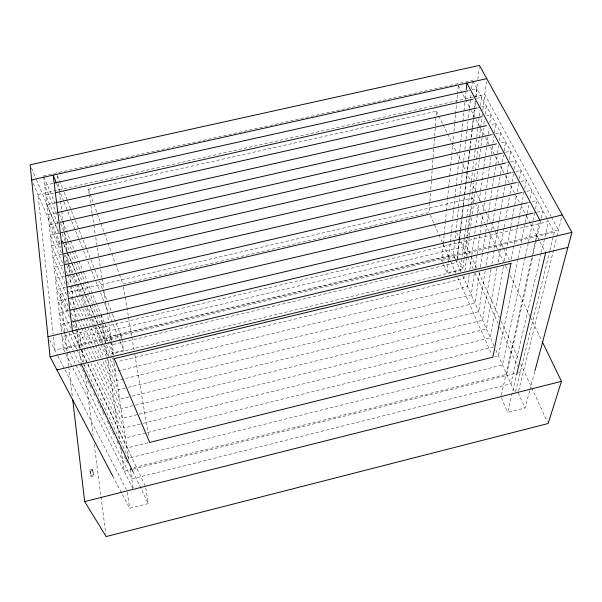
<?xml version="1.0" encoding="UTF-8"?>
<svg xmlns="http://www.w3.org/2000/svg" width="602" height="602" viewBox="0 0 602 602"><rect width="100%" height="100%" fill="white"/><g stroke="black" fill="none" stroke-linecap="round" stroke-linejoin="round"><path stroke-width="0.45" stroke-dasharray="3.01 2.26" d="M429.843 202.332L429.106 212.559L122.943 284.091L119.422 274.437M429.911 201.399L430.52 193.031M430.791 189.306L432.266 168.846M432.334 167.92L433.816 147.452M433.884 146.527L435.299 126.992M435.366 126.066L436.442 111.182L88.411 189.306L89.119 193.934M463.946 259.816L462.78 269.102L447.098 272.856L441.71 260.455L443.222 244.562M443.313 243.622L444.11 235.209M444.201 234.276L445.262 223.056M445.352 222.123L446.33 211.836M446.413 210.896L447.482 199.676M447.572 198.743L448.543 188.456M448.633 187.523L449.611 177.236M449.702 176.303L450.672 166.017M450.763 165.083L452.629 145.451M452.719 144.51L453.599 135.164M453.961 131.424L454.668 123.944M454.758 123.004L455.556 114.591M455.646 113.658L456.534 104.304M456.617 103.371L457.422 94.958M457.505 94.017L458.22 86.537M447.098 272.856L448.069 263.503M448.166 262.57L450.221 242.922M450.311 241.989L451.191 233.568M451.289 232.635L452.365 222.341M452.757 218.601L453.63 210.181M453.727 209.248L454.901 198.02M454.999 197.087L456.068 186.801M456.166 185.86L457.242 175.573M457.339 174.633L458.408 164.346M458.506 163.413L459.582 153.119M459.68 152.186L460.65 142.832M460.748 141.899L461.726 132.538M461.824 131.605L462.803 122.251M462.9 121.318L464.849 102.603M465.241 98.863L465.918 92.362M455.232 258.89L453.321 254.601L459.89 194.995M459.996 194.062L461.124 183.813M461.23 182.888L463.593 161.464M463.698 160.531L464.518 153.081M464.925 149.356L465.956 140.04M466.053 139.107L467.084 129.791M467.19 128.866L468.01 121.408M468.416 117.683L469.342 109.301M469.447 108.375L470.471 99.059M470.576 98.126L471.088 93.468M471.607 88.81L472.427 81.36M462.78 269.102L457.249 256.753L459.085 240.89M459.198 239.957L460.169 231.559M460.282 230.626L461.576 219.421M461.689 218.488L462.991 207.291M463.096 206.358L464.285 196.094M464.398 195.161L470.681 141.034M471.11 137.301L471.983 129.836M472.088 128.903L474.256 110.241M474.361 109.308L475.339 100.903M475.768 97.17L477.506 82.241M477.83 79.441L479.237 67.296M457.136 259.635L456.813 262.434L111.37 344.931L110.286 342.327M457.242 258.702L459.529 239.092M459.635 238.159L460.613 229.753M460.726 228.82L462.027 217.615M462.133 216.682L463.442 205.478M463.548 204.545L467.461 170.938M467.573 169.997L470.937 141.056M471.374 137.324L472.457 127.985M472.57 127.052L474.526 110.249M474.963 106.509L475.61 100.91M476.047 97.17L477.025 88.772L468.762 90.616M464.345 237.79L460.349 270.366L112.702 353.667L107.969 342.455M464.458 236.857L465.489 228.482M465.602 227.556L469.831 193.114M469.944 192.181L471.2 181.947M471.313 181.014L472.344 172.639M472.796 168.914L473.714 161.471M474.173 157.747L477.943 127.03M478.056 126.104L479.2 116.796M479.312 115.862L479.997 110.279M480.569 105.628L481.592 97.246L473.338 99.097M464.067 258.883L470.734 205.944M470.854 205.019L473.661 182.722M473.782 181.796L475.068 171.578M475.181 170.652L476.468 160.433M476.588 159.507L477.875 149.288M477.988 148.355L482.322 113.996M482.789 110.279L486.424 81.443M476.724 268.244L466.52 246.067L467.701 236.812M467.814 235.886L470.403 215.524M470.523 214.598L472.645 197.938L69.448 291.97M464.172 276.536L463.931 278.402L117.706 361.651M464.894 270.945L466.7 256.949M466.821 256.016L469.357 236.435M469.477 235.502L470.2 229.904M470.681 226.171L472.126 214.982M472.246 214.049L473.578 203.792M473.699 202.859L475.144 191.669M475.264 190.736L476.588 180.472M476.709 179.546L477.8 171.149M478.281 167.416L479.485 158.093M479.606 157.16L480.93 146.903M481.051 145.97L482.262 136.639M482.383 135.706L483.346 128.249M483.827 124.516L484.55 118.918M485.152 114.26L486.243 105.862L481.653 106.893M469.199 274.467L467.558 286.544L115.418 371.509L103.567 343.938M469.831 269.816L471.735 255.88M471.855 254.947L474.263 237.293M474.767 233.576L477.424 214.056M477.552 213.131L479.072 201.979M479.2 201.045L483.752 167.589M483.88 166.664L485.272 156.445M485.393 155.512L488.177 135.066M488.305 134.141L489.065 128.565M489.825 122.989L490.961 114.621L486.378 115.659M474.301 273.383L471.231 294.792L116.803 380.607L106.712 357.37M474.963 268.733L476.965 254.766M477.1 253.841L481.231 224.982M481.367 224.049L482.699 214.748M483.233 211.024L484.7 200.782M484.828 199.849L486.032 191.474M486.566 187.749L488.034 177.515M488.162 176.582L489.629 166.34M489.765 165.415L491.232 155.173M491.36 154.24L492.827 144.006M492.963 143.073L493.896 136.556M494.43 132.831L495.762 123.523L490.261 124.772M479.568 272.563L474.963 303.152L126.412 387.838M480.404 267.002L482.495 253.096M482.638 252.17L485.566 232.696M485.709 231.77L486.544 226.209M487.101 222.499L488.779 211.377M488.914 210.452L490.171 202.106M490.735 198.397L491.992 190.059M492.549 186.349L494.084 176.153M494.219 175.22L497.433 153.901M497.568 152.976L498.689 145.556M499.389 140.921L500.646 132.575L492.391 134.457M485.197 270.787L478.74 311.625L129.678 396.741M486.077 265.219L491.066 233.666M491.653 229.956L492.835 222.529M492.978 221.604L496.65 198.397M496.793 197.471L498.561 186.334M498.704 185.408L500.322 175.197M500.465 174.271L501.79 165.919M502.377 162.201L503.55 154.774M504.137 151.064L505.605 141.786L500.111 143.043M491.006 269.403L482.563 320.211L133.847 405.552M491.924 263.857L497.606 229.678M497.756 228.752L499.141 220.437M499.291 219.512L501.135 208.427M501.293 207.502L503.129 196.418M503.287 195.492L505.131 184.408M505.281 183.482L506.967 173.323M507.125 172.398L508.502 164.083M509.269 159.462L510.654 151.147L505.161 152.411M497.086 267.905L486.446 328.918L122.53 418.3L96.222 360.244M498.05 262.359L504.017 228.158M504.183 227.232L505.146 221.686M505.793 217.984L507.727 206.892M507.885 205.967L509.819 194.875M509.984 193.949L511.918 182.857M512.076 181.932L513.529 173.617M514.334 168.989L515.786 160.674L510.293 161.938M503.407 266.535L490.374 337.745L141.335 423.785M504.423 260.99L510.684 226.773M510.857 225.848L512.377 217.525M512.55 216.6L514.582 205.5M514.748 204.575L516.441 195.326M517.118 191.632L518.638 183.309M519.488 178.681L521.008 170.358L515.523 171.63M511.143 259.312L517.675 225.283M517.848 224.365L519.436 216.088M519.616 215.17L523.853 193.091M524.733 188.494L526.329 180.216L520.828 181.495M517.848 259.214L498.411 355.759L494.761 356.662M518.036 258.296L520.437 246.338M521.182 242.659L525.072 223.35M525.253 222.431L526.923 214.154M527.104 213.236L528.955 204.04M530.069 198.525L531.732 190.247L526.246 191.534M525.207 257.438L502.504 364.955L128.595 458.175L83.46 363.45M525.403 256.52L528.315 242.734M528.503 241.816L532.778 221.596M532.973 220.678L534.523 213.326M535.494 208.736L537.24 200.458L527.164 202.829M501.391 395.168L531.732 257.393M531.935 256.475L534.967 242.696M535.17 241.771L539.716 221.145M532.477 257.679L506.666 374.286L130.167 468.506M533.289 254.006L536.337 240.236M536.54 239.318L541.01 219.12M541.213 218.202L542.838 210.858L537.353 212.152M541.138 253.352L510.88 383.745L131.763 478.989L62.044 336.759L548.55 221.438L544.953 236.94M541.356 252.441L544.735 237.85M529.617 390.728L525.012 407.96L507.652 412.37L516.343 375.874M515.59 391.571L549.709 251.335M549.927 250.424L554.359 232.214L547.669 219.813M518.615 390.856L556.699 237.391M556.925 236.481L562.268 214.959M529.858 389.818L534.704 371.675M112.694 475.986L129.678 508.299L148.273 503.581L145.549 486.657L87.877 363.834M89.856 470.011L92.512 469.349L93.167 470.523L93.867 476.054L91.203 476.724L90.541 475.557L89.856 470.011L90.518 471.185L91.203 476.724M90.518 471.185L93.167 470.523M90.541 475.557L93.212 474.888L93.867 476.054M132.448 469.229L124.253 471.283L120.972 449.054M133.358 469.003L517.592 372.796M518.503 372.57L520.324 372.111L519.15 369.553M148.032 442.779L127.045 447.986L72.323 331.604M140.416 424.011L124.012 428.052L93.182 360.816M493.452 346.918L125.517 437.947L91.068 363.743M132.937 405.771L121.07 408.675L99.977 361.599M125.502 388.064L118.203 389.833L104.259 358.039M128.76 396.966L119.625 399.194L101.761 358.875M121.882 339.49L123.628 350.349L106.945 354.345L103.243 345.751M76.597 329.369L80.472 337.76L466.52 246.067M101.076 314.62L110.061 336.307L453.321 254.601M43.653 176.695L63.466 349.13L554.359 232.214M121.739 338.587L121.446 336.774L104.936 340.709L98.705 326.058M441.71 260.455L457.249 256.753M69.802 322.469L60.651 324.621L72.917 350.018M533.696 213.018L536.435 212.371M67.085 298.878L57.935 301.015L70.72 328.203M522.589 192.392L525.328 191.745M68.44 310.564L59.282 312.709L76.612 349.077M65.776 287.41L56.618 289.539L70.08 318.541M517.171 182.346L519.917 181.706M64.677 331.326L60.305 294.107L65.791 292.828M63.21 265.083L54.052 267.198L66.822 295.371M506.628 162.781L509.375 162.149M64.474 276.145L55.324 278.267L68.59 307.201M511.858 172.481L514.605 171.841M59.816 243.757L51.576 245.639L64.121 273.948M61.961 254.217L52.803 256.324L65.46 284.565M501.496 153.254L504.243 152.622M58.356 222.755L49.183 224.832L61.886 254.097M59.538 233.057L50.372 235.149L63.18 264.368M56.046 202.671L46.873 204.733L59.357 234.05M477.988 107.72L480.735 107.103M56.272 212.83L48.017 214.696L60.238 243.125M52.901 183.459L44.638 185.303L57.333 215.667M473.232 97.072L37.986 194.544L53.096 334.215M474.12 96.877L484.776 94.491L550.905 216.156M54.007 193.084L45.744 194.935L58.123 224.268M43.555 175.829L472.525 80.427M551.357 216.976L558.505 230.13L54.812 350.04L53.202 335.141M472.939 81.187L547.233 219M458.303 85.604L470.892 109.684M471.328 110.512L475.678 118.835M476.114 119.67L480.027 127.157M480.464 127.993L490.036 146.301M490.472 147.129L494.821 155.451M495.258 156.287L499.607 164.609M500.044 165.437L504.83 174.595M505.266 175.423L510.052 184.581M510.481 185.416L520.489 204.552M520.926 205.387L526.148 215.373M526.577 216.201L530.061 222.86M530.497 223.696L539.618 241.139M540.047 241.966L545.668 252.72M49.695 340.047L57.378 355.06M57.807 355.895L126.307 489.622M63.466 349.13L132.959 488.786M436.442 111.182L442.62 123.794M443.027 124.637L447.151 133.042M447.557 133.885L451.681 142.29M452.087 143.133L460.733 160.787M461.147 161.629L465.677 170.878M466.091 171.72L485.445 211.234M485.859 212.077L503.152 247.384M503.565 248.227L509.33 259.996M472.645 197.938L474.692 202.167M475.098 203.009L484.926 223.297M485.332 224.14L488.606 230.905M489.02 231.747L503.754 262.171M505.394 265.557L507.847 270.629M510.3 275.701L529.956 316.268M530.362 317.111L541.823 340.777M73.331 350.861L79.464 363.555M79.87 364.406L81.917 368.635M82.323 369.477L85.597 376.25M87.644 380.487L91.73 388.945M93.777 393.181L95.409 396.567M97.456 400.797L102.363 410.955M102.769 411.798L105.222 416.877M107.269 421.107L112.175 431.265M112.582 432.108L115.035 437.187M117.081 441.424L118.308 443.96M119.941 447.346L121.988 451.575M124.441 456.655L125.667 459.191M126.081 460.041L128.121 464.27M132.831 471.464L148.273 503.581M77.011 349.92L83.061 362.607M72.428 330.927L87.478 362.983M72.857 324.508L74.836 328.775M75.227 329.625L83.55 347.535M83.941 348.392L89.487 360.335M60.305 294.107L69.23 313.416M72.33 320.129L76.206 328.526M478.688 272.51L499.479 317.728M501.045 321.144L518.698 359.529M520.662 363.796L547.338 421.806M71.329 313.16L92.791 359.966M456.692 232.801L467.235 255.88M467.626 256.738L473.089 268.703M475.038 272.969L498.072 323.402M499.63 326.818L517.592 366.129M69.915 302.196L72.624 308.171M73.008 309.029L77.65 319.271M78.042 320.121L81.135 326.954M81.518 327.804L89.645 345.736M90.029 346.586L95.838 359.394M518.164 392.677L525.012 407.96M68.53 291.413L70.825 296.553M71.209 297.411L75.814 307.682M76.198 308.533L80.412 317.946M80.796 318.804L84.25 326.51M84.634 327.368L92.685 345.337M93.069 346.195L98.442 358.175M455.413 259.304L461.064 271.976M462.855 275.994L494.362 346.692M495.837 349.988L514.447 391.736M67.544 281.668L69.064 285.1M69.441 285.958L73.625 295.394M75.145 298.825L83.512 317.698M83.889 318.556L87.313 326.276M87.689 327.134L95.297 344.291M95.673 345.149L101.377 358.017M430.234 215.125L438.542 233.952M438.918 234.81L450.243 260.478M450.62 261.336L455.902 273.316M457.791 277.59L492.127 355.458M66.197 271.239L67.326 273.82M67.702 274.678L71.849 284.129M72.225 284.987L86.545 317.645M86.921 318.503L103.883 357.182M501.353 397.862L507.652 412.37M64.873 260.982L70.103 273.03M71.6 276.468L74.588 283.354M74.957 284.219L92.52 324.666M92.889 325.524L100.737 343.599M101.106 344.464L106.336 356.512M33.155 183.354L60.975 247.813M63.94 254.684L68.018 264.135M68.387 264.993L81.737 295.921M82.105 296.786L86.56 307.095M86.929 307.953L90.262 315.681M91.745 319.12L94.71 325.991M95.086 326.856L102.867 344.893M65.422 255.188L77.643 283.625M78.012 284.483L82.09 293.964M82.459 294.822L95.048 324.117M95.417 324.982L103.198 343.072M31.492 168.078L35.661 177.883M36.361 179.524L59.463 233.824M62.397 240.725L63.496 243.306M63.865 244.171L67.898 253.653M68.267 254.511L81.097 284.686M81.466 285.544L85.499 295.025M85.868 295.891L89.901 305.372M90.27 306.23L98.337 325.193M62.292 240.95L67.063 252.155M67.432 253.021L71.104 261.644M71.465 262.502L75.506 271.991M75.875 272.849L84.686 293.543M85.048 294.408L89.088 303.897M89.457 304.755L93.859 315.102M94.228 315.967L111.114 355.632M111.483 356.489L114.049 362.532M62.126 233.757L65.4 241.522M65.761 242.38L69.403 251.011M69.764 251.877L73.768 261.366M74.129 262.224L78.132 271.713M78.501 272.578L82.497 282.067M82.865 282.932L86.869 292.421M87.23 293.279L91.594 303.634M91.963 304.499L96.328 314.846M96.689 315.711L99.601 322.612M99.97 323.477L107.607 341.59M60.599 223.477L67.853 240.823M68.214 241.695L71.841 250.372M72.202 251.237L76.191 260.779M76.559 261.644L93.965 303.288M94.326 304.153L98.683 314.568M99.044 315.433L109.925 341.462M43.908 176.695L55.775 205.327M59.372 213.996L61.886 220.069M62.247 220.934L70.156 240.025M70.517 240.89L74.114 249.567M74.467 250.432L78.426 259.974M78.787 260.839L82.737 270.381M83.099 271.246L96.042 302.475M96.403 303.348L100.715 313.755M56.663 183.768L63.654 201.158M64 202.031L67.507 210.76M67.86 211.633L71.367 220.355M71.721 221.227L75.227 229.949M75.574 230.822L79.088 239.551M79.434 240.424L83.294 250.018M83.64 250.891L86.447 257.867M87.854 261.358L91.361 270.087M91.707 270.953L95.567 280.555M95.921 281.427L100.128 291.895M100.481 292.768L104.334 302.362M104.688 303.235L108.894 313.71M109.248 314.583L119.768 340.755M120.122 341.627L123.628 350.349M57.544 175.754L63.759 191.421M64.105 192.294L67.213 200.127M67.559 200.993L78.96 229.716M79.298 230.589L82.76 239.295M83.099 240.16L98.991 280.201M99.338 281.074L103.138 290.646M103.484 291.518L107.63 301.963M107.976 302.829L112.115 313.273M112.461 314.146L121.446 336.774M88.411 189.306L97.042 213.003M97.358 213.883L100.557 222.657M100.88 223.538L104.078 232.312M104.394 233.192L107.592 241.966M107.916 242.847L111.43 252.494M111.754 253.374L115.268 263.029M115.592 263.902L119.106 273.556M123.41 286.868L124.975 296.124M125.133 297.049L128.414 316.494M128.572 317.42L131.695 335.939M131.853 336.864L134.043 349.822M134.825 354.45L148.739 436.849M89.254 194.86L92.083 213.364M92.226 214.289L95.191 233.719M95.756 237.421L100.135 266.099M100.7 269.801L101.971 278.124M102.114 279.05L105.365 300.33M105.5 301.256L113.695 354.909M110.061 336.307L110.768 340.95M110.911 341.883L129.001 460.823M130.273 469.184L133.245 488.741M101.144 314.786L107.299 356.459M107.434 357.385L119.873 441.65M127.3 492.188L129.678 508.299M80.472 337.76L81.789 347.979M81.91 348.912L83.588 361.915M83.708 362.848L84.43 368.416M85.386 375.851L93.062 435.306M94.266 444.6L100.858 495.694M100.978 496.62L105.771 533.786M57.303 175.761L58.198 182.79M58.311 183.67L59.094 189.818M59.327 191.677L60.396 200.06M60.509 200.993L61.697 210.301M61.81 211.227L64.294 230.777M64.414 231.71L65.595 241.018M65.716 241.951L68.319 262.427M68.44 263.36L69.742 273.601M69.855 274.527L71.156 284.769M71.277 285.702L74.114 308.043M74.234 308.976L76.717 328.519M76.838 329.452L79.524 350.642M79.645 351.538L81.24 364.127M92.512 469.349L93.212 474.888M64.783 332.251L67.078 351.794M67.191 352.719L68.718 365.745M68.831 366.678L72.323 396.455"/><path stroke-width="0.9" d="M466.204 89.57L466.881 83.068L539.911 220.257M516.554 374.963L545.668 252.72M534.945 370.764L571.9 232.357L479.455 65.43L30.1 164.805L50.079 356.851L112.694 475.986M542.236 341.627L561.478 381.352L548.129 423.515L106.133 536.57L84.671 501.594L72.654 399.246M84.671 501.594L561.478 381.352M56.964 369.952L567.889 247.392M50.079 356.851L571.9 232.357M72.549 321.814L532.778 213.228M47.987 336.714L562.268 214.959M68.914 298.449L521.671 192.602M70.268 310.128L527.164 202.829M67.605 286.981L516.253 182.564M65.046 264.662L505.71 162.999M66.303 275.724L510.947 172.691M62.563 243.125L496.454 143.878M63.789 253.796L501.496 153.254M60.185 222.334L486.589 125.607M61.374 232.643L491.473 134.667M56.964 202.46L477.07 107.931M58.108 212.416L481.788 116.698M54.737 183.046L467.844 90.819M55.843 192.67L472.419 99.307M31.673 179.915L486.777 78.644M81.24 364.127L132.831 471.464M56.31 182.903L53.187 175.129L72.428 330.927M510.978 263.36L492.887 357.167L149.68 442.41L114.26 358.611L510.978 263.36"/></g></svg>
